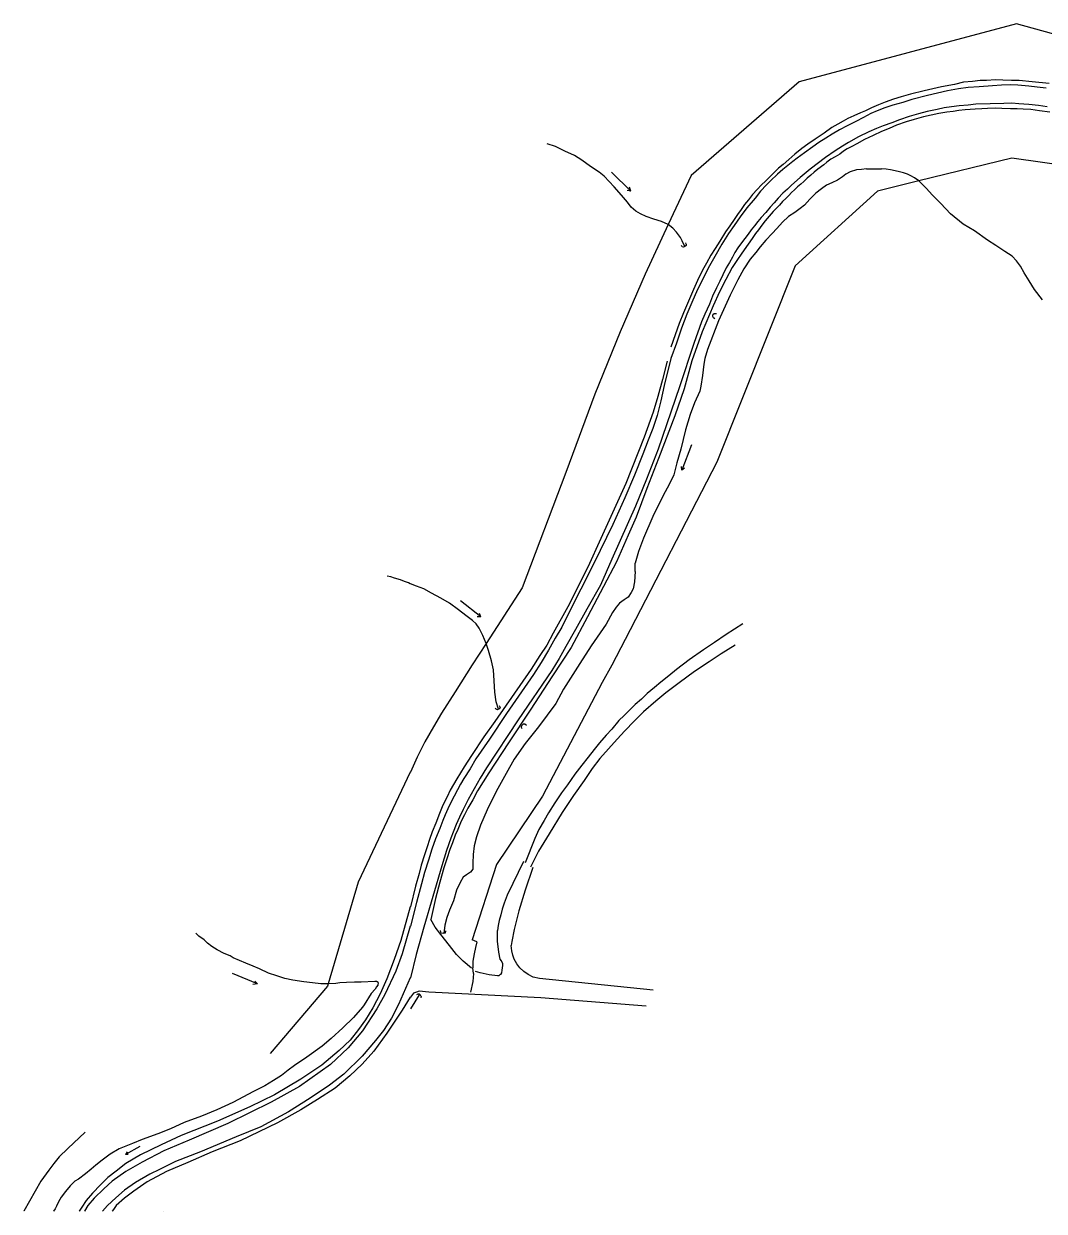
# Model space of a CAD drawing. Header units: millimetres. Extents: x 583 to 26013, y 350 to 21391.
# Drawn here: x 7447.1 to 7827.4, y 13384 to 13826.6 of the extents above; entities that cross this region are included whole.
import ezdxf

# ---------------------------------------------------------------- set-up
doc = ezdxf.new("R2010")
doc.units = ezdxf.units.MM
for name, color, linetype in [('105-QUADRAS_ESTRADAS', 80, 'Continuous'), ('110-CERCA_DE_ARAME', 10, 'Continuous'), ('145-', 130, 'Continuous')]:
    doc.layers.add(name, color=color, linetype=linetype)

msp = doc.modelspace()

# ---------------------------------------------------------------- linework, layer by layer
at = {"layer": '105-QUADRAS_ESTRADAS', "color": 0, "linetype": 'Continuous'}
for p, q in [((7797.31551, 13804.80241), (7793.91551, 13804.00241)), ((7800.71551, 13805.10241), (7797.31551, 13804.80241)), ((7803.51551, 13805.40241), (7800.71551, 13805.10241)), ((7805.91551, 13805.50241), (7803.51551, 13805.40241)), ((7809.21551, 13805.70241), (7805.91551, 13805.50241)), ((7812.01551, 13805.60241), (7809.21551, 13805.70241)), ((7815.21551, 13805.50241), (7812.01551, 13805.60241)), ((7818.11551, 13805.40241), (7815.21551, 13805.50241)), ((7822.91551, 13804.90241), (7818.11551, 13805.40241)), ((7829.21551, 13804.30241), (7822.91551, 13804.90241)), ((7777.61551, 13800.30241), (7774.11551, 13799.30241)), ((7782.71551, 13801.60241), (7777.61551, 13800.30241)), ((7789.11551, 13803.10241), (7782.71551, 13801.60241)), ((7787.61551, 13800.70241), (7783.91551, 13799.90241)), ((7791.41551, 13801.60241), (7787.61551, 13800.70241)), ((7793.91551, 13804.00241), (7789.11551, 13803.10241)), ((7795.51551, 13802.40241), (7791.41551, 13801.60241)), ((7799.01551, 13802.80241), (7795.51551, 13802.40241)), ((7803.21551, 13803.10241), (7799.01551, 13802.80241)), ((7808.11551, 13803.50241), (7803.21551, 13803.10241)), ((7811.51551, 13803.70241), (7808.11551, 13803.50241)), ((7814.71551, 13803.80241), (7811.51551, 13803.70241)), ((7817.61551, 13803.70241), (7814.71551, 13803.80241)), ((7821.61551, 13803.30241), (7817.61551, 13803.70241)), ((7824.81551, 13803.00241), (7821.61551, 13803.30241)), ((7828.11551, 13802.60241), (7824.81551, 13803.00241)), ((7765.61551, 13796.40241), (7763.01551, 13795.30241)), ((7768.11551, 13797.40241), (7765.61551, 13796.40241)), ((7771.01551, 13796.30241), (7768.01551, 13795.20241)), ((7771.21551, 13798.50241), (7768.11551, 13797.40241)), ((7774.71551, 13797.30241), (7771.01551, 13796.30241)), ((7774.11551, 13799.30241), (7771.21551, 13798.50241)), ((7778.11551, 13798.40241), (7774.71551, 13797.30241)), ((7783.91551, 13799.90241), (7778.11551, 13798.40241)), ((7795.71551, 13796.00241), (7792.81551, 13795.60241)), ((7799.01551, 13796.30241), (7795.71551, 13796.00241)), ((7801.91551, 13796.60241), (7799.01551, 13796.30241)), ((7807.21551, 13796.70241), (7801.91551, 13796.60241)), ((7812.41551, 13796.90241), (7807.21551, 13796.70241)), ((7815.31551, 13797.00241), (7812.41551, 13796.90241)), ((7817.91551, 13796.70241), (7815.31551, 13797.00241)), ((7821.71551, 13796.50241), (7817.91551, 13796.70241)), ((7825.31551, 13796.10241), (7821.71551, 13796.50241)), ((7828.51551, 13795.60241), (7825.31551, 13796.10241)), ((7756.51551, 13792.30241), (7754.21551, 13791.30241)), ((7758.91551, 13793.40241), (7756.51551, 13792.30241)), ((7760.11551, 13791.60241), (7757.21551, 13790.20241)), ((7760.81551, 13794.20241), (7758.91551, 13793.40241)), ((7762.81551, 13793.10241), (7760.11551, 13791.60241)), ((7763.01551, 13795.30241), (7760.81551, 13794.20241)), ((7765.11551, 13794.20241), (7762.81551, 13793.10241)), ((7768.01551, 13795.20241), (7765.11551, 13794.20241)), ((7777.11551, 13792.00241), (7773.41551, 13790.80241)), ((7780.51551, 13793.00241), (7777.11551, 13792.00241)), ((7782.41551, 13791.90241), (7778.91551, 13790.90241)), ((7783.81551, 13793.90241), (7780.51551, 13793.00241)), ((7785.31551, 13792.50241), (7782.41551, 13791.90241)), ((7787.51551, 13794.70241), (7783.81551, 13793.90241)), ((7788.11551, 13793.10241), (7785.31551, 13792.50241)), ((7790.11551, 13795.30241), (7787.51551, 13794.70241)), ((7791.11551, 13793.60241), (7788.11551, 13793.10241)), ((7792.81551, 13795.60241), (7790.11551, 13795.30241)), ((7793.51551, 13793.90241), (7791.11551, 13793.60241)), ((7795.61551, 13794.30241), (7793.51551, 13793.90241)), ((7797.91551, 13794.50241), (7795.61551, 13794.30241)), ((7801.61551, 13794.80241), (7797.91551, 13794.50241)), ((7804.11551, 13794.90241), (7801.61551, 13794.80241)), ((7806.31551, 13795.00241), (7804.11551, 13794.90241)), ((7809.11551, 13795.10241), (7806.31551, 13795.00241)), ((7811.61551, 13795.00241), (7809.11551, 13795.10241)), ((7814.81551, 13794.90241), (7811.61551, 13795.00241)), ((7817.31551, 13794.90241), (7814.81551, 13794.90241)), ((7819.61551, 13794.80241), (7817.31551, 13794.90241)), ((7822.41551, 13794.70241), (7819.61551, 13794.80241)), ((7825.61551, 13794.20241), (7822.41551, 13794.70241)), ((7829.51551, 13793.60241), (7825.61551, 13794.20241)), ((7748.21551, 13787.90241), (7745.41551, 13785.80241)), ((7750.51551, 13789.20241), (7748.21551, 13787.90241)), ((7751.11551, 13787.10241), (7748.41551, 13785.40241)), ((7752.51551, 13790.30241), (7750.51551, 13789.20241)), ((7753.91551, 13788.50241), (7751.11551, 13787.10241)), ((7754.21551, 13791.30241), (7752.51551, 13790.30241)), ((7757.21551, 13790.20241), (7753.91551, 13788.50241)), ((7764.91551, 13787.60241), (7762.01551, 13786.30241)), ((7767.41551, 13788.60241), (7764.91551, 13787.60241)), ((7769.61551, 13787.60241), (7766.81551, 13786.40241)), ((7770.61551, 13789.70241), (7767.41551, 13788.60241)), ((7772.41551, 13788.80241), (7769.61551, 13787.60241)), ((7773.41551, 13790.80241), (7770.61551, 13789.70241)), ((7775.91551, 13790.10241), (7772.41551, 13788.80241)), ((7778.91551, 13790.90241), (7775.91551, 13790.10241)), ((7742.01551, 13783.60241), (7739.31551, 13781.70241)), ((7745.41551, 13785.80241), (7742.01551, 13783.60241)), ((7746.01551, 13783.90241), (7743.41551, 13782.30241)), ((7748.41551, 13785.40241), (7746.01551, 13783.90241)), ((7758.21551, 13784.50241), (7754.41551, 13782.40241)), ((7760.41551, 13783.50241), (7757.51551, 13781.90241)), ((7762.01551, 13786.30241), (7758.21551, 13784.50241)), ((7763.61551, 13784.90241), (7760.41551, 13783.50241)), ((7766.81551, 13786.40241), (7763.61551, 13784.90241)), ((7737.01551, 13780.10241), (7734.51551, 13778.00241)), ((7738.01551, 13778.50241), (7735.31551, 13776.50241)), ((7739.31551, 13781.70241), (7737.01551, 13780.10241)), ((7741.11551, 13780.70241), (7738.01551, 13778.50241)), ((7743.41551, 13782.30241), (7741.11551, 13780.70241)), ((7749.51551, 13779.20241), (7745.91551, 13776.70241)), ((7752.21551, 13781.00241), (7749.51551, 13779.20241)), ((7752.61551, 13779.10241), (7751.21551, 13778.00241)), ((7754.41551, 13782.40241), (7752.21551, 13781.00241)), ((7754.01551, 13780.00241), (7752.61551, 13779.10241)), ((7755.71551, 13780.90241), (7754.01551, 13780.00241)), ((7757.51551, 13781.90241), (7755.71551, 13780.90241)), ((7730.11551, 13774.20241), (7728.41551, 13772.80241)), ((7731.91551, 13773.80241), (7730.01551, 13772.30241)), ((7732.21551, 13776.00241), (7730.11551, 13774.20241)), ((7733.71551, 13775.30241), (7731.91551, 13773.80241)), ((7734.51551, 13778.00241), (7732.21551, 13776.00241)), ((7735.31551, 13776.50241), (7733.71551, 13775.30241)), ((7745.91551, 13776.70241), (7740.21551, 13772.40241)), ((7745.21551, 13774.00241), (7743.01551, 13772.40241)), ((7746.41551, 13775.00241), (7745.21551, 13774.00241)), ((7747.91551, 13776.10241), (7746.41551, 13775.00241)), ((7749.51551, 13777.00241), (7747.91551, 13776.10241)), ((7751.21551, 13778.00241), (7749.51551, 13777.00241)), ((7725.31551, 13769.70241), (7723.51551, 13767.90241)), ((7726.71551, 13771.10241), (7725.31551, 13769.70241)), ((7728.01551, 13770.50241), (7725.41551, 13768.00241)), ((7728.41551, 13772.80241), (7726.71551, 13771.10241)), ((7730.01551, 13772.30241), (7728.01551, 13770.50241)), ((7736.51551, 13769.30241), (7733.21551, 13766.40241)), ((7740.21551, 13772.40241), (7736.51551, 13769.30241)), ((7740.41551, 13770.20241), (7739.11551, 13769.00241)), ((7741.71551, 13771.30241), (7740.41551, 13770.20241)), ((7743.01551, 13772.40241), (7741.71551, 13771.30241)), ((7722.01551, 13766.50241), (7720.41551, 13764.80241)), ((7723.91551, 13766.50241), (7721.71551, 13764.20241)), ((7723.51551, 13767.90241), (7722.01551, 13766.50241)), ((7725.41551, 13768.00241), (7723.91551, 13766.50241)), ((7731.71551, 13765.00241), (7730.01551, 13763.40241)), ((7733.21551, 13766.40241), (7731.71551, 13765.00241)), ((7735.51551, 13765.80241), (7734.31551, 13764.70241)), ((7736.71551, 13766.80241), (7735.51551, 13765.80241)), ((7737.81551, 13767.80241), (7736.71551, 13766.80241)), ((7739.11551, 13769.00241), (7737.81551, 13767.80241)), ((7717.21551, 13761.00241), (7715.71551, 13759.20241)), ((7719.71551, 13761.60241), (7716.61551, 13758.00241)), ((7718.71551, 13762.90241), (7717.21551, 13761.00241)), ((7720.41551, 13764.80241), (7718.71551, 13762.90241)), ((7721.71551, 13764.20241), (7719.71551, 13761.60241)), ((7728.31551, 13761.60241), (7726.81551, 13759.90241)), ((7730.01551, 13763.40241), (7728.31551, 13761.60241)), ((7731.11551, 13761.50241), (7729.81551, 13760.30241)), ((7732.21551, 13762.60241), (7731.11551, 13761.50241)), ((7733.21551, 13763.70241), (7732.21551, 13762.60241)), ((7734.31551, 13764.70241), (7733.21551, 13763.70241)), ((7714.41551, 13757.40241), (7713.11551, 13755.50241)), ((7716.61551, 13758.00241), (7714.11551, 13754.60241)), ((7715.71551, 13759.20241), (7714.41551, 13757.40241)), ((7723.61551, 13756.30241), (7721.91551, 13754.40241)), ((7725.31551, 13758.20241), (7723.61551, 13756.30241)), ((7726.41551, 13756.60241), (7724.91551, 13754.90241)), ((7726.81551, 13759.90241), (7725.31551, 13758.20241)), ((7727.71551, 13758.00241), (7726.41551, 13756.60241)), ((7728.71551, 13759.00241), (7727.71551, 13758.00241)), ((7729.81551, 13760.30241), (7728.71551, 13759.00241)), ((7711.81551, 13753.70241), (7710.21551, 13751.30241)), ((7713.11551, 13755.50241), (7711.81551, 13753.70241)), ((7714.11551, 13754.60241), (7711.81551, 13751.40241)), ((7720.71551, 13752.90241), (7719.41551, 13751.30241)), ((7721.91551, 13754.40241), (7720.71551, 13752.90241)), ((7723.41551, 13753.10241), (7722.11551, 13751.50241)), ((7724.91551, 13754.90241), (7723.41551, 13753.10241)), ((7708.61551, 13749.00241), (7706.51551, 13745.60241)), ((7709.71551, 13748.40241), (7707.31551, 13744.40241)), ((7710.21551, 13751.30241), (7708.61551, 13749.00241)), ((7711.81551, 13751.40241), (7709.71551, 13748.40241)), ((7717.11551, 13748.20241), (7715.81551, 13746.60241)), ((7718.21551, 13749.80241), (7717.11551, 13748.20241)), ((7719.41551, 13751.30241), (7718.21551, 13749.80241)), ((7719.81551, 13748.40241), (7718.51551, 13746.60241)), ((7720.91551, 13749.80241), (7719.81551, 13748.40241)), ((7722.11551, 13751.50241), (7720.91551, 13749.80241)), ((7704.81551, 13742.80241), (7703.11551, 13740.30241)), ((7707.31551, 13744.40241), (7704.71551, 13739.90241)), ((7706.51551, 13745.60241), (7704.81551, 13742.80241)), ((7713.21551, 13743.10241), (7712.11551, 13741.30241)), ((7714.61551, 13744.90241), (7713.21551, 13743.10241)), ((7715.81551, 13746.60241), (7714.61551, 13744.90241)), ((7717.11551, 13744.50241), (7714.71551, 13741.10241)), ((7718.51551, 13746.60241), (7717.11551, 13744.50241)), ((7703.11551, 13740.30241), (7701.51551, 13737.40241)), ((7704.71551, 13739.90241), (7702.21551, 13735.50241)), ((7711.21551, 13739.60241), (7710.11551, 13737.60241)), ((7712.91551, 13738.40241), (7711.11551, 13735.70241)), ((7712.11551, 13741.30241), (7711.21551, 13739.60241)), ((7714.71551, 13741.10241), (7712.91551, 13738.40241)), ((7700.11551, 13734.70241), (7698.21551, 13730.90241)), ((7701.51551, 13737.40241), (7700.11551, 13734.70241)), ((7702.21551, 13735.50241), (7700.41551, 13731.90241)), ((7708.91551, 13735.60241), (7707.61551, 13733.00241)), ((7711.11551, 13735.70241), (7708.71551, 13731.30241)), ((7710.11551, 13737.60241), (7708.91551, 13735.60241)), ((7698.21551, 13730.90241), (7696.71551, 13727.60241)), ((7700.41551, 13731.90241), (7698.21551, 13727.60241)), ((7706.51551, 13730.60241), (7705.31551, 13728.20241)), ((7708.71551, 13731.30241), (7706.41551, 13726.70241)), ((7707.61551, 13733.00241), (7706.51551, 13730.60241)), ((7696.71551, 13727.60241), (7694.81551, 13723.20241)), ((7698.21551, 13727.60241), (7696.11551, 13722.70241)), ((7703.81551, 13725.10241), (7702.61551, 13722.10241)), ((7705.31551, 13728.20241), (7703.81551, 13725.10241)), ((7706.41551, 13726.70241), (7704.01551, 13721.50241)), ((7694.81551, 13723.20241), (7693.01551, 13718.90241)), ((7696.11551, 13722.70241), (7694.21551, 13718.40241)), ((7704.01551, 13721.50241), (7699.91551, 13711.80241)), ((7702.61551, 13722.10241), (7700.91551, 13718.40241)), ((7693.01551, 13718.90241), (7691.41551, 13714.90241)), ((7694.21551, 13718.40241), (7692.21551, 13713.20241)), ((7700.91551, 13718.40241), (7699.71551, 13715.50241)), ((7691.41551, 13714.90241), (7689.91551, 13710.60241)), ((7692.21551, 13713.20241), (7690.31551, 13707.50241)), ((7699.91551, 13711.80241), (7696.11551, 13701.00241)), ((7699.71551, 13715.50241), (7696.81551, 13707.40241)), ((7689.91551, 13710.60241), (7688.31551, 13706.00241)), ((7690.31551, 13707.50241), (7688.31551, 13701.80241)), ((7696.81551, 13707.40241), (7691.51551, 13691.30241)), ((7686.91551, 13700.80241), (7685.11551, 13694.00241)), ((7688.31551, 13701.80241), (7685.81551, 13691.80241)), ((7696.11551, 13701.00241), (7693.21551, 13690.50241)), ((7685.11551, 13694.00241), (7683.41551, 13687.70241)), ((7691.51551, 13691.30241), (7683.51551, 13668.00241)), ((7685.81551, 13691.80241), (7684.51551, 13686.10241)), ((7693.21551, 13690.50241), (7689.71551, 13680.50241)), ((7683.41551, 13687.70241), (7681.71551, 13681.80241)), ((7684.51551, 13686.10241), (7683.21551, 13680.60241)), ((7681.71551, 13681.80241), (7678.31551, 13672.50241)), ((7683.21551, 13680.60241), (7681.51551, 13675.70241)), ((7689.71551, 13680.50241), (7683.71551, 13664.60241)), ((7678.31551, 13672.50241), (7671.51551, 13655.20241)), ((7681.51551, 13675.70241), (7679.81551, 13671.40241)), ((7679.81551, 13671.40241), (7677.81551, 13666.20241)), ((7683.51551, 13668.00241), (7679.21551, 13656.90241)), ((7677.81551, 13666.20241), (7674.71551, 13658.40241)), ((7683.71551, 13664.60241), (7679.31551, 13653.40241)), ((7671.51551, 13655.20241), (7662.21551, 13634.70241)), ((7674.71551, 13658.40241), (7671.11551, 13649.90241)), ((7679.21551, 13656.90241), (7675.11551, 13646.80241)), ((7671.11551, 13649.90241), (7666.61551, 13640.00241)), ((7679.31551, 13653.40241), (7675.31551, 13642.70241)), ((7675.11551, 13646.80241), (7666.31551, 13627.00241)), ((7675.31551, 13642.70241), (7672.31551, 13636.00241)), ((7666.61551, 13640.00241), (7659.51551, 13625.40241)), ((7662.21551, 13634.70241), (7657.31551, 13624.10241)), ((7672.31551, 13636.00241), (7668.01551, 13626.10241)), ((7659.51551, 13625.40241), (7649.91551, 13606.30241)), ((7657.31551, 13624.10241), (7649.91551, 13609.30241)), ((7666.31551, 13627.00241), (7662.01551, 13617.30241)), ((7668.01551, 13626.10241), (7663.11551, 13616.90241)), ((7662.01551, 13617.30241), (7656.91551, 13608.40241)), ((7663.11551, 13616.90241), (7657.21551, 13605.50241)), ((7649.91551, 13609.30241), (7644.41551, 13599.40241)), ((7649.91551, 13606.30241), (7647.61551, 13601.70241)), ((7656.91551, 13608.40241), (7652.71551, 13600.80241)), ((7647.61551, 13601.70241), (7645.21551, 13597.60241)), ((7657.21551, 13605.50241), (7651.11551, 13594.10241)), ((7715.11551, 13602.90241), (7708.91551, 13599.00241)), ((7644.41551, 13599.40241), (7642.01551, 13595.00241)), ((7645.21551, 13597.60241), (7642.71551, 13593.10241)), ((7652.71551, 13600.80241), (7649.11551, 13594.50241)), ((7708.91551, 13599.00241), (7704.51551, 13596.00241)), ((7642.01551, 13595.00241), (7639.41551, 13591.10241)), ((7642.71551, 13593.10241), (7639.91551, 13588.50241)), ((7651.11551, 13594.10241), (7644.11551, 13583.60241)), ((7649.11551, 13594.50241), (7646.61551, 13590.00241)), ((7700.41551, 13593.20241), (7695.11551, 13589.50241)), ((7704.51551, 13596.00241), (7700.41551, 13593.20241)), ((7712.21551, 13595.00241), (7707.01551, 13591.70241)), ((7639.41551, 13591.10241), (7636.21551, 13586.10241)), ((7639.91551, 13588.50241), (7637.11551, 13584.00241)), ((7646.61551, 13590.00241), (7643.91551, 13585.50241)), ((7695.11551, 13589.50241), (7690.41551, 13585.90241)), ((7702.51551, 13588.80241), (7697.11551, 13585.20241)), ((7707.01551, 13591.70241), (7702.51551, 13588.80241)), ((7636.21551, 13586.10241), (7622.61551, 13566.50241)), ((7637.11551, 13584.00241), (7627.01551, 13569.50241)), ((7643.91551, 13585.50241), (7631.41551, 13567.20241)), ((7644.11551, 13583.60241), (7635.81551, 13570.80241)), ((7687.51551, 13583.60241), (7684.51551, 13581.20241)), ((7690.41551, 13585.90241), (7687.51551, 13583.60241)), ((7697.11551, 13585.20241), (7691.41551, 13581.00241)), ((7682.11551, 13579.20241), (7679.41551, 13577.00241)), ((7684.51551, 13581.20241), (7682.11551, 13579.20241)), ((7691.41551, 13581.00241), (7686.41551, 13577.20241)), ((7677.31551, 13574.80241), (7675.01551, 13572.90241)), ((7679.41551, 13577.00241), (7677.31551, 13574.80241)), ((7686.41551, 13577.20241), (7682.71551, 13574.10241)), ((7635.81551, 13570.80241), (7627.71551, 13558.60241)), ((7672.91551, 13570.80241), (7670.81551, 13568.80241)), ((7675.01551, 13572.90241), (7672.91551, 13570.80241)), ((7678.01551, 13570.20241), (7674.61551, 13566.70241)), ((7682.71551, 13574.10241), (7678.01551, 13570.20241)), ((7622.61551, 13566.50241), (7618.51551, 13560.80241)), ((7631.41551, 13567.20241), (7619.61551, 13549.30241)), ((7627.01551, 13569.50241), (7620.71551, 13559.90241)), ((7668.91551, 13566.90241), (7666.21551, 13563.70241)), ((7670.81551, 13568.80241), (7668.91551, 13566.90241)), ((7674.61551, 13566.70241), (7671.11551, 13563.00241)), ((7664.11551, 13561.50241), (7661.71551, 13558.60241)), ((7666.21551, 13563.70241), (7664.11551, 13561.50241)), ((7671.11551, 13563.00241), (7668.21551, 13559.90241)), ((7618.51551, 13560.80241), (7613.91551, 13553.90241)), ((7620.71551, 13559.90241), (7615.61551, 13552.60241)), ((7627.71551, 13558.60241), (7620.41551, 13547.40241)), ((7661.71551, 13558.60241), (7659.71551, 13556.10241)), ((7668.21551, 13559.90241), (7665.01551, 13556.40241)), ((7613.91551, 13553.90241), (7611.21551, 13549.60241)), ((7615.61551, 13552.60241), (7613.41551, 13548.90241)), ((7657.41551, 13553.20241), (7655.11551, 13550.30241)), ((7659.71551, 13556.10241), (7657.41551, 13553.20241)), ((7661.81551, 13552.70241), (7658.91551, 13549.00241)), ((7665.01551, 13556.40241), (7661.81551, 13552.70241)), ((7611.21551, 13549.60241), (7608.51551, 13545.20241)), ((7613.41551, 13548.90241), (7611.11551, 13545.30241)), ((7619.61551, 13549.30241), (7617.21551, 13545.40241)), ((7655.11551, 13550.30241), (7652.51551, 13546.90241)), ((7658.91551, 13549.00241), (7656.01551, 13544.60241)), ((7608.51551, 13545.20241), (7606.01551, 13540.90241)), ((7611.11551, 13545.30241), (7609.91551, 13543.20241)), ((7617.21551, 13545.40241), (7615.01551, 13541.50241)), ((7620.41551, 13547.40241), (7616.21551, 13540.70241)), ((7652.51551, 13546.90241), (7649.71551, 13542.90241)), ((7656.01551, 13544.60241), (7652.01551, 13538.90241)), ((7606.01551, 13540.90241), (7604.91551, 13538.50241)), ((7608.71551, 13541.10241), (7607.51551, 13538.70241)), ((7609.91551, 13543.20241), (7608.71551, 13541.10241)), ((7615.01551, 13541.50241), (7612.71551, 13537.50241)), ((7616.21551, 13540.70241), (7614.41551, 13537.40241)), ((7647.51551, 13539.90241), (7645.01551, 13536.20241)), ((7649.71551, 13542.90241), (7647.51551, 13539.90241)), ((7603.31551, 13535.30241), (7602.01551, 13532.20241)), ((7604.91551, 13538.50241), (7603.31551, 13535.30241)), ((7606.21551, 13536.30241), (7605.21551, 13534.00241)), ((7607.51551, 13538.70241), (7606.21551, 13536.30241)), ((7612.71551, 13537.50241), (7610.81551, 13533.70241)), ((7614.41551, 13537.40241), (7612.61551, 13534.20241)), ((7645.01551, 13536.20241), (7642.71551, 13532.50241)), ((7652.01551, 13538.90241), (7647.81551, 13532.60241)), ((7602.01551, 13532.20241), (7600.71551, 13528.70241)), ((7604.11551, 13531.70241), (7603.31551, 13529.70241)), ((7605.21551, 13534.00241), (7604.11551, 13531.70241)), ((7609.51551, 13530.90241), (7608.21551, 13528.10241)), ((7610.81551, 13533.70241), (7609.51551, 13530.90241)), ((7611.31551, 13531.70241), (7610.11551, 13529.40241)), ((7612.61551, 13534.20241), (7611.31551, 13531.70241)), ((7642.71551, 13532.50241), (7641.01551, 13529.70241)), ((7647.81551, 13532.60241), (7642.91551, 13524.70241)), ((7600.71551, 13528.70241), (7599.31551, 13525.40241)), ((7602.21551, 13526.60241), (7600.61551, 13522.80241)), ((7603.31551, 13529.70241), (7602.21551, 13526.60241)), ((7608.21551, 13528.10241), (7607.11551, 13525.30241)), ((7608.91551, 13526.30241), (7607.91551, 13524.20241)), ((7610.11551, 13529.40241), (7608.91551, 13526.30241)), ((7639.11551, 13526.30241), (7637.51551, 13522.90241)), ((7641.01551, 13529.70241), (7639.11551, 13526.30241)), ((7598.31551, 13522.50241), (7597.41551, 13519.80241)), ((7599.31551, 13525.40241), (7598.31551, 13522.50241)), ((7600.61551, 13522.80241), (7599.21551, 13518.90241)), ((7606.21551, 13523.00241), (7604.61551, 13518.40241)), ((7607.11551, 13525.30241), (7606.21551, 13523.00241)), ((7607.91551, 13524.20241), (7606.91551, 13521.30241)), ((7637.51551, 13522.90241), (7634.01551, 13513.90241)), ((7642.91551, 13524.70241), (7638.91551, 13518.20241)), ((7597.41551, 13519.80241), (7596.51551, 13516.80241)), ((7599.21551, 13518.90241), (7597.91551, 13514.80241)), ((7604.61551, 13518.40241), (7602.91551, 13512.70241)), ((7605.91551, 13518.80241), (7604.81551, 13515.30241)), ((7606.91551, 13521.30241), (7605.91551, 13518.80241)), ((7638.91551, 13518.20241), (7635.91551, 13512.30241)), ((7595.21551, 13513.00241), (7594.41551, 13509.90241)), ((7596.51551, 13516.80241), (7595.21551, 13513.00241)), ((7602.91551, 13512.70241), (7596.21551, 13489.90241)), ((7597.91551, 13514.80241), (7596.51551, 13510.20241)), ((7604.81551, 13515.30241), (7603.71551, 13512.00241)), ((7633.31551, 13514.40241), (7629.41551, 13506.10241)), ((7594.41551, 13509.90241), (7593.11551, 13505.20241)), ((7596.51551, 13510.20241), (7595.31551, 13506.00241)), ((7603.71551, 13512.00241), (7602.11551, 13506.70241)), ((7636.81551, 13512.10241), (7634.01551, 13503.70241)), ((7593.11551, 13505.20241), (7591.21551, 13497.50241)), ((7595.31551, 13506.00241), (7593.51551, 13499.10241)), ((7602.11551, 13506.70241), (7600.51551, 13500.60241)), ((7629.41551, 13506.10241), (7627.31551, 13501.80241)), ((7600.51551, 13500.60241), (7598.81551, 13492.70241)), ((7627.31551, 13501.80241), (7626.11551, 13498.80241)), ((7634.01551, 13503.70241), (7631.61551, 13496.00241)), ((7591.11551, 13497.50241), (7587.61551, 13484.90241)), ((7593.51551, 13499.10241), (7591.21551, 13490.20241)), ((7591.21551, 13497.50241), (7591.21551, 13497.50241)), ((7625.41551, 13496.60241), (7624.91551, 13494.50241)), ((7626.11551, 13498.80241), (7625.41551, 13496.60241)), ((7631.61551, 13496.00241), (7629.91551, 13489.00241)), ((7600.41551, 13489.90241), (7598.81551, 13492.70241)), ((7623.91551, 13490.50241), (7623.71551, 13488.70241)), ((7624.31551, 13492.40241), (7623.91551, 13490.50241)), ((7624.91551, 13494.50241), (7624.31551, 13492.40241)), ((7591.11551, 13490.20241), (7588.11551, 13479.90241)), ((7591.21551, 13490.20241), (7591.21551, 13490.20241)), ((7596.21551, 13489.90241), (7593.31551, 13479.70241)), ((7602.51551, 13487.20241), (7600.41551, 13489.90241)), ((7605.81551, 13483.00241), (7602.51551, 13487.20241)), ((7623.71551, 13484.50241), (7623.71551, 13488.70241)), ((7629.91551, 13489.00241), (7629.01551, 13484.60241)), ((7587.61551, 13484.90241), (7585.21551, 13477.80241)), ((7608.41551, 13479.70241), (7605.81551, 13483.00241)), ((7615.91551, 13484.40241), (7614.21551, 13485.10241)), ((7615.41551, 13482.30241), (7614.91551, 13480.00241)), ((7615.91551, 13484.40241), (7615.41551, 13482.30241)), ((7623.91551, 13482.70241), (7623.71551, 13484.50241)), ((7624.11551, 13480.60241), (7623.91551, 13482.70241)), ((7629.01551, 13484.60241), (7628.81551, 13483.10241)), ((7629.01551, 13481.10241), (7628.81551, 13483.10241)), ((7585.21551, 13477.80241), (7582.41551, 13470.60241)), ((7588.11551, 13479.90241), (7585.71551, 13473.50241)), ((7593.31551, 13479.70241), (7591.21551, 13471.00241)), ((7610.91551, 13477.20241), (7608.41551, 13479.70241)), ((7614.01551, 13474.60241), (7610.91551, 13477.20241)), ((7614.51551, 13477.20241), (7614.41551, 13474.70241)), ((7614.91551, 13480.00241), (7614.51551, 13477.20241)), ((7624.71551, 13477.90241), (7624.11551, 13480.60241)), ((7625.21551, 13477.30241), (7624.71551, 13477.90241)), ((7625.51551, 13476.50241), (7625.21551, 13477.30241)), ((7629.41551, 13479.40241), (7629.01551, 13481.10241)), ((7629.91551, 13477.90241), (7629.41551, 13479.40241)), ((7630.81551, 13476.20241), (7629.91551, 13477.90241)), ((7585.71551, 13473.50241), (7581.71551, 13464.80241)), ((7614.71551, 13472.60241), (7614.41551, 13474.70241)), ((7617.21551, 13472.90241), (7615.51551, 13473.40241)), ((7620.51551, 13472.10241), (7617.21551, 13472.90241)), ((7625.11551, 13472.90241), (7624.81551, 13472.30241)), ((7625.31551, 13473.80241), (7625.11551, 13472.90241)), ((7625.51551, 13475.60241), (7625.31551, 13473.80241)), ((7625.51551, 13476.50241), (7625.51551, 13475.60241)), ((7632.01551, 13474.70241), (7630.81551, 13476.20241)), ((7633.41551, 13473.40241), (7632.01551, 13474.70241)), ((7635.11551, 13472.20241), (7633.41551, 13473.40241)), ((7582.41551, 13470.60241), (7579.91551, 13465.00241)), ((7591.11551, 13471.00241), (7586.71551, 13461.00241)), ((7591.21551, 13471.00241), (7591.21551, 13471.00241)), ((7614.51551, 13469.60241), (7613.61551, 13465.60241)), ((7614.71551, 13472.60241), (7614.51551, 13469.60241)), ((7623.61551, 13471.70241), (7620.51551, 13472.10241)), ((7624.11551, 13471.80241), (7623.61551, 13471.70241)), ((7624.51551, 13472.10241), (7624.11551, 13471.80241)), ((7624.81551, 13472.30241), (7624.51551, 13472.10241)), ((7636.91551, 13471.30241), (7635.11551, 13472.20241)), ((7639.31551, 13470.80241), (7636.91551, 13471.30241)), ((7681.71551, 13466.40241), (7639.31551, 13470.80241)), ((7579.91551, 13465.00241), (7577.21551, 13459.80241)), ((7581.71551, 13464.80241), (7578.71551, 13459.40241)), ((7592.41551, 13465.30241), (7591.21551, 13463.80241)), ((7593.51551, 13465.70241), (7592.41551, 13465.30241)), ((7594.51551, 13466.00241), (7593.51551, 13465.70241)), ((7598.11551, 13465.70241), (7594.51551, 13466.00241)), ((7639.81551, 13463.50241), (7598.11551, 13465.70241)), ((7577.21551, 13459.80241), (7574.51551, 13455.40241)), ((7586.71551, 13461.00241), (7584.11551, 13456.00241)), ((7591.11551, 13463.80241), (7588.11551, 13459.00241)), ((7591.21551, 13463.80241), (7591.21551, 13463.80241)), ((7679.01551, 13460.40241), (7639.81551, 13463.50241)), ((7574.51551, 13455.40241), (7571.91551, 13451.80241)), ((7578.71551, 13459.40241), (7573.31551, 13451.20241)), ((7584.11551, 13456.00241), (7581.21551, 13451.40241)), ((7588.11551, 13459.00241), (7582.41551, 13450.40241)), ((7573.31551, 13451.20241), (7568.01551, 13444.90241)), ((7571.91551, 13451.80241), (7568.71551, 13447.80241)), ((7581.21551, 13451.40241), (7578.21551, 13447.60241)), ((7568.71551, 13447.80241), (7564.71551, 13443.90241)), ((7578.21551, 13447.60241), (7573.21551, 13441.80241)), ((7582.41551, 13450.40241), (7577.61551, 13443.70241)), ((7564.71551, 13443.90241), (7558.21551, 13438.40241)), ((7568.01551, 13444.90241), (7561.41551, 13438.70241)), ((7573.21551, 13441.80241), (7566.41551, 13435.10241)), ((7577.61551, 13443.70241), (7573.21551, 13438.80241)), ((7561.41551, 13438.70241), (7549.81551, 13430.50241)), ((7558.21551, 13438.40241), (7550.41551, 13433.20241)), ((7573.21551, 13438.80241), (7568.61551, 13434.50241)), ((7550.41551, 13433.20241), (7540.51551, 13427.40241)), ((7566.41551, 13435.10241), (7561.11551, 13431.00241)), ((7568.61551, 13434.50241), (7563.11551, 13429.90241)), ((7549.81551, 13430.50241), (7539.31551, 13424.60241)), ((7561.11551, 13431.00241), (7553.81551, 13426.10241)), ((7563.11551, 13429.90241), (7556.61551, 13425.70241)), ((7539.31551, 13424.60241), (7523.21551, 13416.70241)), ((7540.51551, 13427.40241), (7531.41551, 13422.90241)), ((7553.81551, 13426.10241), (7545.81551, 13421.10241)), ((7556.61551, 13425.70241), (7550.41551, 13421.80241)), ((7531.41551, 13422.90241), (7519.31551, 13417.60241)), ((7545.81551, 13421.10241), (7535.41551, 13415.50241)), ((7550.41551, 13421.80241), (7541.71551, 13416.90241)), ((7519.31551, 13417.60241), (7505.81551, 13412.20241)), ((7523.21551, 13416.70241), (7508.71551, 13410.50241)), ((7535.41551, 13415.50241), (7526.21551, 13411.70241)), ((7541.71551, 13416.90241), (7527.81551, 13410.30241)), ((7505.81551, 13412.20241), (7498.31551, 13408.70241)), ((7526.21551, 13411.70241), (7513.01551, 13406.20241)), ((7498.31551, 13408.70241), (7490.61551, 13405.00241)), ((7499.31551, 13406.50241), (7491.21551, 13402.30241)), ((7508.71551, 13410.50241), (7499.31551, 13406.50241)), ((7527.81551, 13410.30241), (7517.31551, 13406.10241)), ((7490.61551, 13405.00241), (7485.21551, 13401.80241)), ((7491.21551, 13402.30241), (7485.21551, 13398.80241)), ((7503.71551, 13402.50241), (7497.71551, 13399.60241)), ((7508.31551, 13402.20241), (7500.31551, 13398.80241)), ((7513.01551, 13406.20241), (7503.71551, 13402.50241)), ((7517.31551, 13406.10241), (7508.31551, 13402.20241)), ((7481.51551, 13399.00241), (7478.41551, 13396.60241)), ((7485.21551, 13398.80241), (7480.01551, 13395.20241)), ((7485.21551, 13401.80241), (7481.51551, 13399.00241)), ((7494.11551, 13397.80241), (7488.81551, 13394.70241)), ((7500.31551, 13398.80241), (7493.11551, 13395.00241)), ((7497.71551, 13399.60241), (7494.11551, 13397.80241)), ((7475.71551, 13393.90241), (7472.71551, 13390.80241)), ((7478.41551, 13396.60241), (7475.71551, 13393.90241)), ((7480.01551, 13395.20241), (7476.91551, 13392.30241)), ((7488.81551, 13394.70241), (7484.61551, 13391.80241)), ((7493.11551, 13395.00241), (7488.11551, 13391.50241)), ((7472.71551, 13390.80241), (7470.41551, 13388.00241)), ((7473.41551, 13388.90241), (7471.01551, 13386.20241)), ((7476.91551, 13392.30241), (7473.41551, 13388.90241)), ((7481.41551, 13389.00241), (7478.31551, 13386.10241)), ((7484.61551, 13391.80241), (7481.41551, 13389.00241)), ((7484.61551, 13388.90241), (7481.51551, 13386.20241)), ((7488.11551, 13391.50241), (7484.61551, 13388.90241)), ((7468.71551, 13385.50241), (7467.81551, 13384.00241)), ((7470.41551, 13388.00241), (7468.71551, 13385.50241)), ((7471.01551, 13386.20241), (7469.71551, 13384.00241)), ((7478.31551, 13386.10241), (7476.41551, 13384.00241)), ((7480.61551, 13384.70241), (7480.01551, 13384.00241)), ((7481.51551, 13386.20241), (7480.61551, 13384.70241)), ((7467.81551, 13384.00241), (7467.81551, 13384.00241)), ((7469.71551, 13384.00241), (7469.71551, 13384.00241)), ((7476.41551, 13384.00241), (7476.41551, 13384.00241)), ((7480.01551, 13384.00241), (7480.01551, 13384.00241))]:
    msp.add_line(p, q, dxfattribs=at)
at = {"layer": '110-CERCA_DE_ARAME', "color": 0, "linetype": 'Continuous'}
for p, q in [((7817.11551, 13826.60241), (7736.11551, 13804.90241)), ((7841.31551, 13819.90241), (7817.11551, 13826.60241)), ((7736.11551, 13804.90241), (7695.81551, 13770.10241)), ((7815.31551, 13776.50241), (7780.71551, 13768.00241)), ((7904.41551, 13763.90241), (7815.31551, 13776.50241)), ((7695.81551, 13770.10241), (7687.31551, 13751.80241)), ((7780.71551, 13768.00241), (7765.21551, 13764.20241)), ((7765.21551, 13764.20241), (7734.61551, 13736.40241)), ((7687.31551, 13751.80241), (7678.71551, 13733.30241)), ((7734.61551, 13736.40241), (7705.41551, 13663.20241)), ((7678.71551, 13733.30241), (7669.31551, 13711.80241)), ((7669.31551, 13711.80241), (7659.91551, 13688.60241)), ((7659.91551, 13688.60241), (7649.11551, 13659.30241)), ((7705.41551, 13663.20241), (7671.21551, 13597.10241)), ((7649.11551, 13659.30241), (7632.81551, 13616.30241)), ((7632.81551, 13616.30241), (7619.41551, 13595.60241)), ((7671.21551, 13597.10241), (7666.21551, 13587.50241)), ((7619.41551, 13595.60241), (7614.21551, 13587.60241)), ((7614.21551, 13587.60241), (7607.91551, 13577.60241)), ((7666.21551, 13587.50241), (7662.71551, 13581.10241)), ((7662.71551, 13581.10241), (7640.41551, 13538.70241)), ((7607.91551, 13577.60241), (7602.81551, 13569.70241)), ((7602.81551, 13569.70241), (7599.81551, 13564.50241)), ((7599.81551, 13564.50241), (7596.61551, 13559.00241)), ((7596.61551, 13559.00241), (7593.71551, 13553.30241)), ((7593.71551, 13553.30241), (7591.21551, 13547.70241)), ((7591.11551, 13547.70241), (7571.71551, 13506.70241)), ((7591.21551, 13547.70241), (7591.21551, 13547.70241)), ((7640.41551, 13538.70241), (7623.31551, 13513.30241)), ((7623.31551, 13513.30241), (7614.21551, 13485.10241)), ((7571.71551, 13506.70241), (7560.51551, 13468.80241)), ((7560.51551, 13468.80241), (7560.31551, 13467.90241)), ((7560.31551, 13467.90241), (7538.91551, 13442.80241)), ((7470.01551, 13413.50241), (7463.51551, 13407.40241)), ((7463.51551, 13407.40241), (7460.31551, 13404.30241)), ((7460.31551, 13404.30241), (7458.31551, 13401.80241)), ((7456.41551, 13399.30241), (7453.51551, 13395.20241)), ((7458.31551, 13401.80241), (7456.41551, 13399.30241)), ((7453.51551, 13395.20241), (7447.11551, 13384.00241)), ((7447.11551, 13384.00241), (7447.11551, 13384.00241))]:
    msp.add_line(p, q, dxfattribs=at)
at = {"layer": '145-', "color": 0, "linetype": 'Continuous'}
for p, q in [((7645.31551, 13780.80241), (7642.11551, 13781.80241)), ((7648.71551, 13779.10241), (7645.31551, 13780.80241)), ((7652.31551, 13777.50241), (7648.71551, 13779.10241)), ((7655.11551, 13775.70241), (7652.31551, 13777.50241)), ((7658.31551, 13773.40241), (7655.11551, 13775.70241)), ((7661.51551, 13771.30241), (7658.31551, 13773.40241)), ((7663.41551, 13769.80241), (7661.51551, 13771.30241)), ((7667.11551, 13765.80241), (7663.41551, 13769.80241)), ((7673.31551, 13764.20241), (7666.11551, 13771.30241)), ((7752.21551, 13769.50241), (7750.31551, 13768.30241)), ((7753.41551, 13770.50241), (7752.21551, 13769.50241)), ((7755.11551, 13771.40241), (7753.41551, 13770.50241)), ((7757.41551, 13772.10241), (7755.11551, 13771.40241)), ((7759.31551, 13772.30241), (7757.41551, 13772.10241)), ((7761.11551, 13772.50241), (7759.31551, 13772.30241)), ((7761.11551, 13772.50241), (7766.71551, 13772.50241)), ((7768.51551, 13772.40241), (7766.71551, 13772.50241)), ((7770.11551, 13772.20241), (7768.51551, 13772.40241)), ((7771.81551, 13771.80241), (7770.11551, 13772.20241)), ((7773.41551, 13771.40241), (7771.81551, 13771.80241)), ((7775.01551, 13771.00241), (7773.41551, 13771.40241)), ((7776.41551, 13770.50241), (7775.01551, 13771.00241)), ((7777.71551, 13769.90241), (7776.41551, 13770.50241)), ((7779.11551, 13769.20241), (7777.71551, 13769.90241)), ((7669.81551, 13762.70241), (7667.11551, 13765.80241)), ((7673.31551, 13764.20241), (7672.91551, 13765.70241)), ((7744.41551, 13765.10241), (7742.31551, 13763.50241)), ((7746.21551, 13766.40241), (7744.41551, 13765.10241)), ((7748.31551, 13767.30241), (7746.21551, 13766.40241)), ((7750.31551, 13768.30241), (7748.31551, 13767.30241)), ((7780.71551, 13768.00241), (7779.11551, 13769.20241)), ((7783.41551, 13765.30241), (7780.71551, 13768.00241)), ((7785.81551, 13762.70241), (7783.41551, 13765.30241)), ((7672.11551, 13760.10241), (7669.81551, 13762.70241)), ((7673.31551, 13764.20241), (7672.01551, 13764.50241)), ((7740.01551, 13761.20241), (7738.11551, 13759.00241)), ((7742.31551, 13763.50241), (7740.01551, 13761.20241)), ((7788.81551, 13759.60241), (7785.81551, 13762.70241)), ((7673.51551, 13758.20241), (7672.11551, 13760.10241)), ((7675.21551, 13756.80241), (7673.51551, 13758.20241)), ((7677.01551, 13755.70241), (7675.21551, 13756.80241)), ((7734.41551, 13756.20241), (7732.11551, 13754.70241)), ((7736.51551, 13757.70241), (7734.41551, 13756.20241)), ((7738.11551, 13759.00241), (7736.51551, 13757.70241)), ((7792.51551, 13755.80241), (7788.81551, 13759.60241)), ((7679.11551, 13754.70241), (7677.01551, 13755.70241)), ((7681.91551, 13753.80241), (7679.11551, 13754.70241)), ((7684.81551, 13752.90241), (7681.91551, 13753.80241)), ((7687.31551, 13751.80241), (7684.81551, 13752.90241)), ((7689.01551, 13750.40241), (7687.31551, 13751.80241)), ((7729.91551, 13752.70241), (7727.81551, 13750.30241)), ((7732.11551, 13754.70241), (7729.91551, 13752.70241)), ((7797.21551, 13751.90241), (7792.51551, 13755.80241)), ((7801.41551, 13749.40241), (7797.21551, 13751.90241)), ((7690.41551, 13748.90241), (7689.01551, 13750.40241)), ((7691.81551, 13746.90241), (7690.41551, 13748.90241)), ((7726.01551, 13748.40241), (7723.71551, 13745.90241)), ((7727.81551, 13750.30241), (7726.01551, 13748.40241)), ((7806.21551, 13746.00241), (7801.41551, 13749.40241)), ((7692.51551, 13745.70241), (7691.81551, 13746.90241)), ((7692.51551, 13743.50241), (7692.21551, 13743.90241)), ((7693.41551, 13743.60241), (7692.51551, 13745.70241)), ((7693.01551, 13743.30241), (7692.51551, 13743.50241)), ((7693.41551, 13743.60241), (7693.01551, 13743.30241)), ((7693.91551, 13743.90241), (7693.41551, 13743.60241)), ((7694.01551, 13744.50241), (7693.81551, 13745.00241)), ((7694.01551, 13744.50241), (7693.91551, 13743.90241)), ((7721.51551, 13743.50241), (7719.91551, 13741.30241)), ((7723.71551, 13745.90241), (7721.51551, 13743.50241)), ((7809.41551, 13743.90241), (7806.21551, 13746.00241)), ((7812.71551, 13741.70241), (7809.41551, 13743.90241)), ((7717.81551, 13738.90241), (7715.41551, 13735.30241)), ((7719.91551, 13741.30241), (7717.81551, 13738.90241)), ((7815.41551, 13740.00241), (7812.71551, 13741.70241)), ((7817.01551, 13738.20241), (7815.41551, 13740.00241)), ((7715.41551, 13735.30241), (7713.21551, 13731.20241)), ((7818.51551, 13736.30241), (7817.01551, 13738.20241)), ((7819.91551, 13733.80241), (7818.51551, 13736.30241)), ((7713.21551, 13731.20241), (7710.31551, 13725.50241)), ((7821.81551, 13730.80241), (7819.91551, 13733.80241)), ((7823.81551, 13727.60241), (7821.81551, 13730.80241)), ((7710.31551, 13725.50241), (7706.01551, 13715.90241)), ((7826.71551, 13723.70241), (7823.81551, 13727.60241)), ((7704.41551, 13718.50241), (7703.91551, 13718.10241)), ((7703.91551, 13717.50241), (7703.91551, 13718.10241)), ((7704.21551, 13717.00241), (7703.91551, 13717.50241)), ((7704.61551, 13716.60241), (7704.21551, 13717.00241)), ((7705.31551, 13718.50241), (7704.41551, 13718.50241)), ((7706.01551, 13715.90241), (7701.91551, 13705.20241)), ((7701.91551, 13705.20241), (7700.91551, 13701.80241)), ((7700.61551, 13699.70241), (7700.11551, 13695.50241)), ((7700.91551, 13701.80241), (7700.61551, 13699.70241)), ((7700.11551, 13695.50241), (7699.41551, 13691.50241)), ((7699.01551, 13689.70241), (7697.11551, 13685.30241)), ((7699.41551, 13691.50241), (7699.01551, 13689.70241)), ((7697.11551, 13685.30241), (7695.51551, 13681.00241)), ((7695.51551, 13681.00241), (7693.71551, 13675.20241)), ((7693.71551, 13675.20241), (7692.01551, 13668.10241)), ((7692.01551, 13668.10241), (7690.51551, 13662.90241)), ((7696.01551, 13669.70241), (7692.31551, 13660.20241)), ((7690.51551, 13662.90241), (7689.41551, 13658.50241)), ((7692.31551, 13660.20241), (7692.21551, 13661.60241)), ((7693.31551, 13660.90241), (7692.31551, 13660.20241)), ((7687.71551, 13655.10241), (7685.21551, 13650.50241)), ((7689.41551, 13658.50241), (7687.71551, 13655.10241)), ((7685.21551, 13650.50241), (7681.51551, 13643.00241)), ((7681.51551, 13643.00241), (7678.11551, 13634.90241)), ((7678.11551, 13634.90241), (7676.21551, 13629.90241)), ((7676.21551, 13629.90241), (7674.91551, 13625.50241)), ((7674.91551, 13622.40241), (7674.91551, 13625.50241)), ((7583.91551, 13620.40241), (7582.51551, 13620.70241)), ((7585.31551, 13620.00241), (7583.91551, 13620.40241)), ((7587.51551, 13619.40241), (7585.31551, 13620.00241)), ((7589.01551, 13618.70241), (7587.51551, 13619.40241)), ((7674.91551, 13622.40241), (7674.71551, 13618.60241)), ((7590.51551, 13618.20241), (7589.01551, 13618.70241)), ((7591.11551, 13617.90241), (7590.51551, 13618.20241)), ((7591.21551, 13617.90241), (7591.21551, 13617.90241)), ((7593.51551, 13617.00241), (7591.21551, 13617.90241)), ((7596.21551, 13616.00241), (7593.51551, 13617.00241)), ((7599.11551, 13614.40241), (7596.21551, 13616.00241)), ((7602.51551, 13612.50241), (7599.11551, 13614.40241)), ((7673.51551, 13614.60241), (7672.31551, 13612.90241)), ((7674.21551, 13616.00241), (7673.51551, 13614.60241)), ((7674.71551, 13618.60241), (7674.21551, 13616.00241)), ((7605.71551, 13610.60241), (7602.51551, 13612.50241)), ((7609.11551, 13608.20241), (7605.71551, 13610.60241)), ((7617.41551, 13605.60241), (7609.91551, 13611.50241)), ((7669.11551, 13610.60241), (7667.91551, 13609.10241)), ((7670.91551, 13611.90241), (7669.11551, 13610.60241)), ((7672.31551, 13612.90241), (7670.91551, 13611.90241)), ((7611.81551, 13606.00241), (7609.11551, 13608.20241)), ((7614.31551, 13604.20241), (7611.81551, 13606.00241)), ((7617.41551, 13605.60241), (7616.11551, 13605.60241)), ((7617.41551, 13605.60241), (7616.91551, 13606.80241)), ((7666.51551, 13607.20241), (7664.11551, 13602.80241)), ((7667.91551, 13609.10241), (7666.51551, 13607.20241)), ((7615.71551, 13602.90241), (7614.31551, 13604.20241)), ((7616.81551, 13601.30241), (7615.71551, 13602.90241)), ((7618.21551, 13598.60241), (7616.81551, 13601.30241)), ((7664.11551, 13602.80241), (7658.51551, 13594.70241)), ((7619.41551, 13595.60241), (7618.21551, 13598.60241)), ((7620.31551, 13593.00241), (7619.41551, 13595.60241)), ((7621.41551, 13589.20241), (7620.31551, 13593.00241)), ((7658.51551, 13594.70241), (7654.31551, 13588.10241)), ((7622.11551, 13585.80241), (7621.41551, 13589.20241)), ((7654.31551, 13588.10241), (7648.31551, 13578.60241)), ((7622.41551, 13581.70241), (7622.11551, 13585.80241)), ((7622.71551, 13577.50241), (7622.41551, 13581.70241)), ((7623.21551, 13573.90241), (7622.71551, 13577.50241)), ((7648.31551, 13578.60241), (7645.41551, 13573.30241)), ((7623.11551, 13571.10241), (7622.81551, 13571.50241)), ((7623.61551, 13570.90241), (7623.11551, 13571.10241)), ((7624.01551, 13571.10241), (7623.21551, 13573.90241)), ((7624.01551, 13571.10241), (7623.61551, 13570.90241)), ((7624.41551, 13571.30241), (7624.01551, 13571.10241)), ((7624.61551, 13571.90241), (7624.41551, 13572.40241)), ((7624.61551, 13571.90241), (7624.41551, 13571.30241)), ((7645.41551, 13573.30241), (7638.91551, 13564.50241)), ((7632.71551, 13565.10241), (7632.51551, 13564.50241)), ((7632.81551, 13563.80241), (7632.51551, 13564.50241)), ((7633.21551, 13565.50241), (7632.71551, 13565.10241)), ((7633.81551, 13565.50241), (7633.21551, 13565.50241)), ((7634.51551, 13565.10241), (7633.81551, 13565.50241)), ((7638.91551, 13564.50241), (7633.91551, 13558.30241)), ((7633.91551, 13558.30241), (7629.81551, 13552.50241)), ((7629.81551, 13552.50241), (7626.91551, 13547.10241)), ((7626.91551, 13547.10241), (7623.11551, 13540.40241)), ((7623.11551, 13540.40241), (7619.81551, 13533.60241)), ((7619.81551, 13533.60241), (7617.31551, 13527.90241)), ((7617.31551, 13527.90241), (7615.81551, 13523.60241)), ((7615.81551, 13523.60241), (7614.91551, 13520.20241)), ((7614.91551, 13520.20241), (7614.61551, 13517.00241)), ((7614.51551, 13513.70241), (7614.41551, 13511.50241)), ((7614.61551, 13517.00241), (7614.51551, 13513.70241)), ((7610.81551, 13508.50241), (7609.71551, 13506.50241)), ((7612.11551, 13509.40241), (7610.81551, 13508.50241)), ((7613.61551, 13510.40241), (7612.11551, 13509.40241)), ((7614.41551, 13511.50241), (7613.61551, 13510.40241)), ((7609.71551, 13506.50241), (7608.41551, 13503.70241)), ((7607.31551, 13499.70241), (7605.81551, 13496.20241)), ((7608.41551, 13503.70241), (7607.31551, 13499.70241)), ((7605.81551, 13496.20241), (7604.81551, 13493.50241)), ((7604.01551, 13490.60241), (7603.61551, 13487.50241)), ((7604.81551, 13493.50241), (7604.01551, 13490.60241)), ((7512.31551, 13486.50241), (7511.21551, 13487.60241)), ((7514.31551, 13485.10241), (7512.31551, 13486.50241)), ((7602.61551, 13487.70241), (7602.41551, 13488.60241)), ((7603.61551, 13487.50241), (7602.61551, 13487.70241)), ((7604.11551, 13487.70241), (7603.61551, 13487.50241)), ((7604.31551, 13488.50241), (7604.11551, 13487.70241)), ((7515.61551, 13483.90241), (7514.31551, 13485.10241)), ((7517.21551, 13482.70241), (7515.61551, 13483.90241)), ((7519.21551, 13481.40241), (7517.21551, 13482.70241)), ((7521.81551, 13480.10241), (7519.21551, 13481.40241)), ((7524.01551, 13479.20241), (7521.81551, 13480.10241)), ((7525.11551, 13478.40241), (7524.01551, 13479.20241)), ((7529.81551, 13476.50241), (7525.11551, 13478.40241)), ((7532.61551, 13475.30241), (7529.81551, 13476.50241)), ((7535.01551, 13474.30241), (7532.61551, 13475.30241)), ((7538.31551, 13472.70241), (7535.01551, 13474.30241)), ((7534.21551, 13468.70241), (7524.91551, 13472.60241)), ((7534.21551, 13468.70241), (7532.51551, 13468.50241)), ((7534.21551, 13468.70241), (7533.21551, 13469.80241)), ((7541.41551, 13471.70241), (7538.31551, 13472.70241)), ((7544.41551, 13470.80241), (7541.41551, 13471.70241)), ((7547.41551, 13470.10241), (7544.41551, 13470.80241)), ((7551.51551, 13469.50241), (7547.41551, 13470.10241)), ((7554.71551, 13469.10241), (7551.51551, 13469.50241)), ((7557.81551, 13468.80241), (7554.71551, 13469.10241)), ((7560.51551, 13468.80241), (7557.81551, 13468.80241)), ((7563.41551, 13468.90241), (7560.51551, 13468.80241)), ((7564.91551, 13469.10241), (7563.41551, 13468.90241)), ((7567.41551, 13469.30241), (7564.91551, 13469.10241)), ((7570.31551, 13469.40241), (7567.41551, 13469.30241)), ((7572.91551, 13469.40241), (7570.31551, 13469.40241)), ((7577.91551, 13469.60241), (7572.91551, 13469.40241)), ((7578.51551, 13469.60241), (7577.91551, 13469.60241)), ((7579.21551, 13469.30241), (7578.51551, 13469.60241)), ((7579.21551, 13469.30241), (7579.01551, 13468.30241)), ((7576.61551, 13465.10241), (7573.91551, 13460.90241)), ((7578.01551, 13466.80241), (7576.61551, 13465.10241)), ((7578.61551, 13467.70241), (7578.01551, 13466.80241)), ((7579.01551, 13468.30241), (7578.61551, 13467.70241)), ((7594.51551, 13464.70241), (7591.21551, 13459.50241)), ((7594.01551, 13464.90241), (7593.41551, 13464.60241)), ((7594.61551, 13464.90241), (7594.01551, 13464.90241)), ((7594.91551, 13464.50241), (7594.61551, 13464.90241)), ((7595.21551, 13464.10241), (7594.91551, 13464.50241)), ((7595.21551, 13464.10241), (7595.11551, 13463.60241)), ((7573.31551, 13460.10241), (7570.01551, 13456.20241)), ((7573.91551, 13460.90241), (7573.31551, 13460.10241)), ((7570.01551, 13456.20241), (7566.01551, 13452.40241)), ((7566.01551, 13452.40241), (7561.71551, 13448.40241)), ((7561.71551, 13448.40241), (7558.31551, 13445.50241)), ((7558.31551, 13445.50241), (7552.61551, 13441.40241)), ((7548.01551, 13438.30241), (7545.61551, 13436.60241)), ((7552.61551, 13441.40241), (7548.01551, 13438.30241)), ((7543.11551, 13434.60241), (7540.21551, 13432.70241)), ((7545.61551, 13436.60241), (7543.11551, 13434.60241)), ((7532.71551, 13428.60241), (7525.01551, 13424.50241)), ((7536.91551, 13430.80241), (7532.71551, 13428.60241)), ((7540.21551, 13432.70241), (7536.91551, 13430.80241)), ((7525.01551, 13424.50241), (7519.01551, 13421.80241)), ((7519.01551, 13421.80241), (7513.31551, 13419.40241)), ((7506.91551, 13417.10241), (7501.81551, 13414.70241)), ((7513.31551, 13419.40241), (7506.91551, 13417.10241)), ((7491.21551, 13410.80241), (7487.61551, 13409.20241)), ((7497.11551, 13412.80241), (7491.21551, 13410.80241)), ((7501.81551, 13414.70241), (7497.11551, 13412.80241)), ((7482.61551, 13407.30241), (7479.31551, 13405.30241)), ((7487.61551, 13409.20241), (7482.61551, 13407.30241)), ((7490.31551, 13408.10241), (7485.01551, 13405.10241)), ((7476.31551, 13403.10241), (7474.01551, 13401.20241)), ((7479.31551, 13405.30241), (7476.31551, 13403.10241)), ((7485.71551, 13406.20241), (7485.01551, 13405.10241)), ((7486.01551, 13405.10241), (7485.01551, 13405.10241)), ((7470.11551, 13398.00241), (7467.51551, 13396.00241)), ((7472.21551, 13399.70241), (7470.11551, 13398.00241)), ((7474.01551, 13401.20241), (7472.21551, 13399.70241)), ((7464.41551, 13393.50241), (7462.71551, 13391.40241)), ((7466.11551, 13395.20241), (7464.41551, 13393.50241)), ((7467.51551, 13396.00241), (7466.11551, 13395.20241)), ((7461.11551, 13389.20241), (7460.11551, 13387.50241)), ((7462.71551, 13391.40241), (7461.11551, 13389.20241)), ((7458.81551, 13384.90241), (7458.21551, 13384.00241)), ((7459.31551, 13385.90241), (7458.81551, 13384.90241)), ((7460.11551, 13387.50241), (7459.31551, 13385.90241)), ((7458.21551, 13384.00241), (7458.21551, 13384.00241)), ((7499.21551, 13384.00241), (7499.21551, 13384.00241))]:
    msp.add_line(p, q, dxfattribs=at)

doc.saveas('drawing.dxf')
